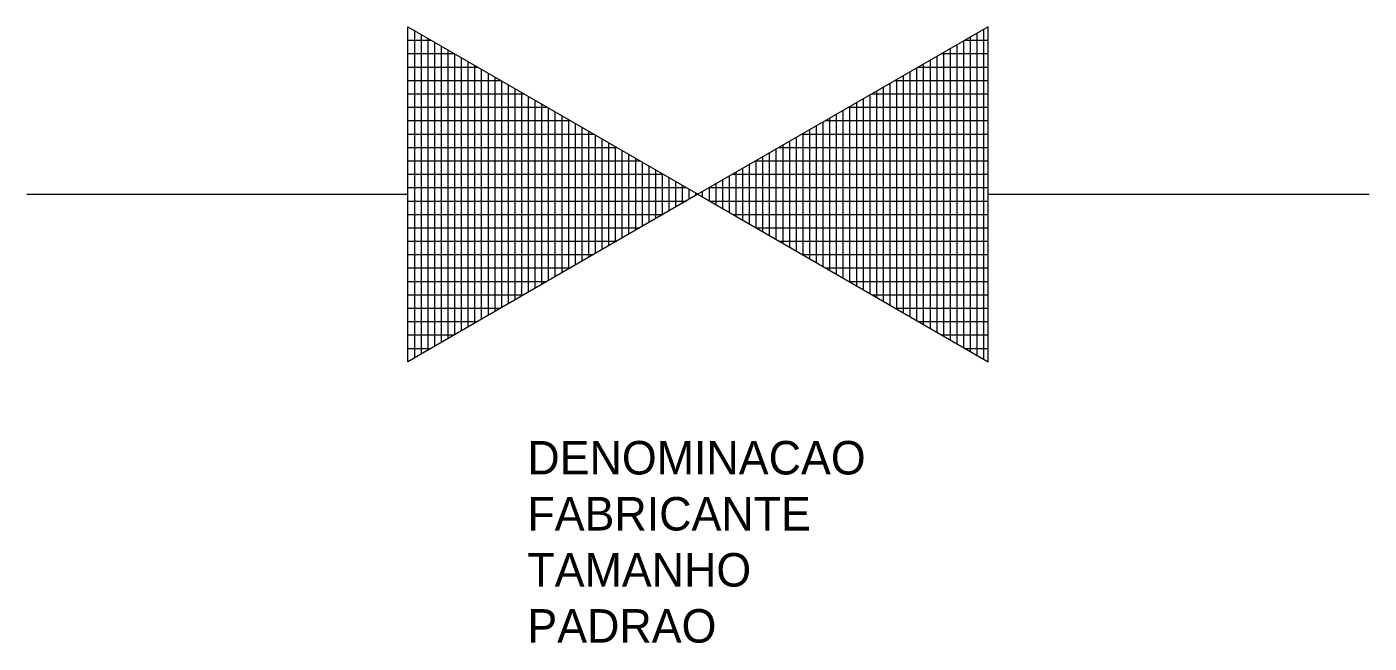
# Model space of a CAD drawing. Extents: x 94 to 294, y 116 to 208.
import ezdxf

# ---------------------------------------------------------------- set-up
doc = ezdxf.new("R2010")
doc.units = 0
doc.layers.add('TUPY', color=3, linetype='CONTINUOUS')

msp = doc.modelspace()

# ---------------------------------------------------------------- linework, layer by layer
at = {"layer": 'TUPY', "color": 0}
for p, q in [((150.97, 158.02), (150.97, 208.02)), ((150.97, 208.02), (194.27, 183.02)), ((151.97, 158.6), (151.97, 207.44)), ((152.97, 159.18), (152.97, 206.87)), ((237.58, 208.02), (194.27, 183.02)), ((234.97, 159.52), (234.97, 206.52)), ((235.97, 158.95), (235.97, 207.1)), ((236.97, 158.37), (236.97, 207.67)), ((237.58, 158.02), (237.58, 208.02)), ((150.97, 206.02), (154.44, 206.02)), ((153.97, 159.75), (153.97, 206.29)), ((154.97, 160.33), (154.97, 205.71)), ((155.97, 160.91), (155.97, 205.14)), ((156.97, 161.49), (156.97, 204.56)), ((231.97, 161.26), (231.97, 204.79)), ((232.97, 160.68), (232.97, 205.36)), ((233.97, 160.1), (233.97, 205.94)), ((234.11, 206.02), (237.58, 206.02)), ((150.97, 204.02), (157.9, 204.02)), ((157.97, 162.06), (157.97, 203.98)), ((158.97, 162.64), (158.97, 203.4)), ((159.97, 163.22), (159.97, 202.83)), ((227.97, 163.57), (227.97, 202.48)), ((228.97, 162.99), (228.97, 203.06)), ((229.97, 162.41), (229.97, 203.63)), ((230.65, 204.02), (237.58, 204.02)), ((230.97, 161.83), (230.97, 204.21)), ((150.97, 202.02), (161.37, 202.02)), ((160.97, 163.8), (160.97, 202.25)), ((161.97, 164.37), (161.97, 201.67)), ((162.97, 164.95), (162.97, 201.09)), ((163.97, 165.53), (163.97, 200.52)), ((224.97, 165.3), (224.97, 200.75)), ((225.97, 164.72), (225.97, 201.32)), ((226.97, 164.14), (226.97, 201.9)), ((227.18, 202.02), (237.58, 202.02)), ((150.97, 200.02), (164.83, 200.02)), ((164.97, 166.1), (164.97, 199.94)), ((165.97, 166.68), (165.97, 199.36)), ((166.97, 167.26), (166.97, 198.78)), ((220.97, 167.61), (220.97, 198.44)), ((221.97, 167.03), (221.97, 199.01)), ((222.97, 166.45), (222.97, 199.59)), ((223.72, 200.02), (237.58, 200.02)), ((223.97, 165.88), (223.97, 200.17)), ((150.97, 198.02), (168.29, 198.02)), ((167.97, 167.84), (167.97, 198.21)), ((168.97, 168.41), (168.97, 197.63)), ((169.97, 168.99), (169.97, 197.05)), ((170.97, 169.57), (170.97, 196.48)), ((217.97, 169.34), (217.97, 196.7)), ((218.97, 168.76), (218.97, 197.28)), ((219.97, 168.18), (219.97, 197.86)), ((220.26, 198.02), (237.58, 198.02)), ((150.97, 196.02), (171.76, 196.02)), ((171.97, 170.15), (171.97, 195.9)), ((172.97, 170.72), (172.97, 195.32)), ((173.97, 171.3), (173.97, 194.74)), ((214.97, 171.07), (214.97, 194.97)), ((215.97, 170.49), (215.97, 195.55)), ((216.79, 196.02), (237.58, 196.02)), ((216.97, 169.92), (216.97, 196.13)), ((150.97, 194.02), (175.22, 194.02)), ((174.97, 171.88), (174.97, 194.17)), ((175.97, 172.46), (175.97, 193.59)), ((176.97, 173.03), (176.97, 193.01)), ((177.97, 173.61), (177.97, 192.43)), ((210.97, 173.38), (210.97, 192.66)), ((211.97, 172.8), (211.97, 193.24)), ((212.97, 172.23), (212.97, 193.82)), ((213.33, 194.02), (237.58, 194.02)), ((213.97, 171.65), (213.97, 194.4)), ((150.97, 192.02), (178.69, 192.02)), ((178.97, 174.19), (178.97, 191.86)), ((179.97, 174.77), (179.97, 191.28)), ((180.97, 175.34), (180.97, 190.7)), ((207.97, 175.11), (207.97, 190.93)), ((208.97, 174.54), (208.97, 191.51)), ((209.86, 192.02), (237.58, 192.02)), ((209.97, 173.96), (209.97, 192.09)), ((150.97, 190.02), (182.15, 190.02)), ((181.97, 175.92), (181.97, 190.12)), ((182.97, 176.5), (182.97, 189.55)), ((183.97, 177.07), (183.97, 188.97)), ((203.97, 177.42), (203.97, 188.62)), ((204.97, 176.85), (204.97, 189.2)), ((205.97, 176.27), (205.97, 189.78)), ((206.4, 190.02), (237.58, 190.02)), ((206.97, 175.69), (206.97, 190.35)), ((150.97, 188.02), (185.61, 188.02)), ((184.97, 177.65), (184.97, 188.39)), ((185.97, 178.23), (185.97, 187.81)), ((186.97, 178.81), (186.97, 187.24)), ((187.97, 179.38), (187.97, 186.66)), ((200.97, 179.15), (200.97, 186.89)), ((201.97, 178.58), (201.97, 187.47)), ((202.93, 188.02), (237.58, 188.02)), ((202.97, 178), (202.97, 188.04)), ((150.97, 186.02), (189.08, 186.02)), ((188.97, 179.96), (188.97, 186.08)), ((189.97, 180.54), (189.97, 185.51)), ((190.97, 181.12), (190.97, 184.93)), ((196.97, 181.46), (196.97, 184.58)), ((197.97, 180.89), (197.97, 185.16)), ((198.97, 180.31), (198.97, 185.73)), ((199.47, 186.02), (237.58, 186.02)), ((199.97, 179.73), (199.97, 186.31)), ((94.06, 183.02), (150.97, 183.02)), ((150.97, 184.02), (192.54, 184.02)), ((194.27, 183.02), (150.97, 158.02)), ((191.97, 181.69), (191.97, 184.35)), ((192.97, 182.27), (192.97, 183.77)), ((193.97, 182.85), (193.97, 183.2)), ((194.27, 183.02), (237.58, 158.02)), ((194.97, 182.62), (194.97, 183.43)), ((195.97, 182.04), (195.97, 184)), ((196.01, 184.02), (237.58, 184.02)), ((237.58, 183.02), (294.49, 183.02)), ((150.97, 182.02), (192.54, 182.02)), ((196.01, 182.02), (237.58, 182.02)), ((150.97, 180.02), (189.08, 180.02)), ((199.47, 180.02), (237.58, 180.02)), ((150.97, 178.02), (185.61, 178.02)), ((202.93, 178.02), (237.58, 178.02)), ((150.97, 176.02), (182.15, 176.02)), ((206.4, 176.02), (237.58, 176.02)), ((150.97, 174.02), (178.69, 174.02)), ((209.86, 174.02), (237.58, 174.02)), ((150.97, 172.02), (175.22, 172.02)), ((213.33, 172.02), (237.58, 172.02)), ((150.97, 170.02), (171.76, 170.02)), ((216.79, 170.02), (237.58, 170.02)), ((150.97, 168.02), (168.29, 168.02)), ((220.26, 168.02), (237.58, 168.02)), ((150.97, 166.02), (164.83, 166.02)), ((223.72, 166.02), (237.58, 166.02)), ((150.97, 164.02), (161.37, 164.02)), ((227.18, 164.02), (237.58, 164.02)), ((150.97, 162.02), (157.9, 162.02)), ((230.65, 162.02), (237.58, 162.02)), ((150.97, 160.02), (154.44, 160.02)), ((234.11, 160.02), (237.58, 160.02))]:
    msp.add_line(p, q, dxfattribs=at)

# ---------------------------------------------------------------- texts
at = {"layer": 'TUPY', "color": 0, "flags": 1}
for tag, p, s in [('DENOMINACAO', (168.79, 141.19), 'VALVULA NORMALMENTE FECHADA'), ('FABRICANTE', (168.79, 132.82), ''), ('TAMANHO', (168.79, 124.45), ''), ('PADRAO', (168.79, 116.08), '')]:
    msp.add_attdef(tag, p, s, height=5, dxfattribs=at)

doc.saveas('drawing.dxf')
